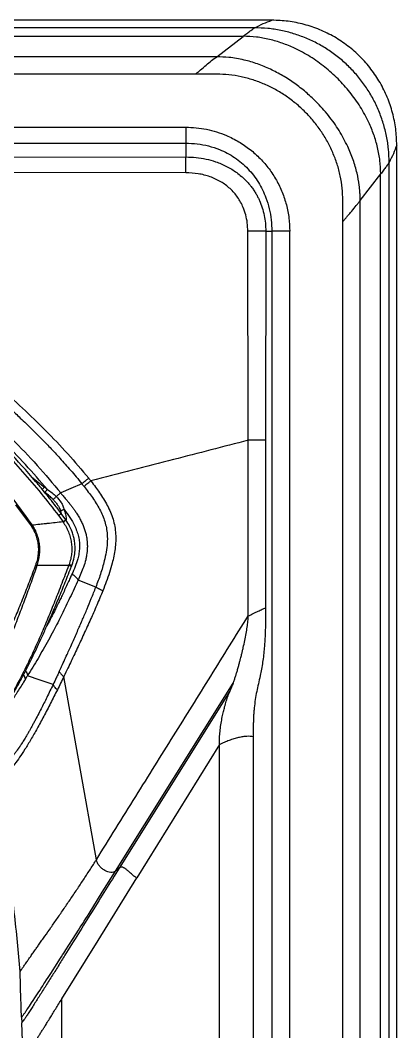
# Model space of a CAD drawing. Extents: x 832 to 912, y 781 to 934.
# Drawn here: x 902.76 to 911.81, y 865.98 to 890.28 of the extents above; entities that cross this region are included whole.
import ezdxf

# ---------------------------------------------------------------- set-up
doc = ezdxf.new("R2010")
doc.units = 0
doc.header["$MEASUREMENT"] = 0
doc.layers.add('1', color=4, linetype='Continuous')

# ---------------------------------------------------------------- blocks, each defined once
blk = doc.blocks.new('2026 SOVEREIGN HL')
at = {"layer": '1', "color": 4, "linetype": 'Continuous', "lineweight": 25}
for p, q in [((77.084, 93.187), (3, 93.187)), ((80.084, 3), (80.084, 90.187))]:
    blk.add_line(p, q, dxfattribs=at)
at = {"layer": '1', "color": 3, "linetype": 'Continuous', "lineweight": 25}
for p, q in [((76.667, 93.003), (3.417, 93.003)), ((76.389, 92.8), (3.694, 92.8)), ((75.757, 92.309), (76.389, 92.8)), ((75.757, 92.309), (4.327, 92.309)), ((75.248, 91.891), (4.836, 91.891)), ((75.754, 91.891), (75.248, 91.891)), ((5.071, 90.617), (75.013, 90.617)), ((5.071, 90.233), (75.013, 90.233)), ((75.013, 90.233), (75.013, 89.903)), ((65.648, 89.895), (75.013, 89.903)), ((79.9, 3.417), (79.9, 89.77)), ((75.013, 89.522), (65.649, 89.535)), ((79.205, 88.86), (79.697, 89.493)), ((79.696, 3.694), (79.696, 89.493)), ((78.788, 88.352), (78.788, 88.858)), ((79.206, 4.327), (79.206, 88.86)), ((78.788, 4.836), (78.788, 88.352)), ((76.511, 83.095), (76.504, 88.117)), ((76.935, 88.117), (76.931, 83.094)), ((76.935, 88.117), (77.08, 88.117)), ((77.08, 88.117), (77.08, 53.313)), ((77.513, 53.313), (77.513, 88.117)), ((71.317, 82.207), (71.616, 81.972)), ((71.959, 81.283), (72.064, 81.135)), ((72.026, 81.33), (72.008, 81.399)), ((72.13, 81.185), (72.023, 81.336)), ((71.32, 81.053), (71.296, 81.036)), ((71.435, 80.084), (71.403, 80.095)), ((72.209, 80.113), (72.199, 80.086)), ((72.271, 80.076), (72.282, 80.103)), ((72.851, 79.567), (72.426, 79.738)), ((73.324, 72.74), (76.152, 77.263)), ((76.071, 77.066), (73.411, 72.814)), ((76.634, 75.969), (76.634, 53.81)), ((75.82, 75.784), (73.836, 72.579)), ((75.82, 53.81), (75.82, 75.784)), ((73.411, 72.814), (73.324, 72.74)), ((72.037, 61.118), (72.037, 69.676)), ((71.067, 69.233), (71.072, 69.099)), ((71.086, 68.67), (71.072, 69.099))]:
    blk.add_line(p, q, dxfattribs=at)
at = {"layer": '1', "color": 3, "linetype": 'Continuous', "lineweight": 25, "flags": 128}
for points in [[(70.924, 81.547), (71.296, 81.036)], [(72.517, 82.051), (72.25, 81.935), (72.009, 81.83)], [(72.02, 81.336), (72.023, 81.336), (72.023, 81.336)], [(72.131, 81.181), (72.133, 81.181), (72.133, 81.181)], [(72.199, 80.086), (71.817, 80.085), (71.435, 80.084)], [(71.827, 77.231), (71.518, 77.334), (71.21, 77.437)], [(72.865, 73.019), (72.459, 75.303), (72.083, 77.42)], [(71.067, 69.233), (71.076, 69.244), (71.087, 69.258), (71.097, 69.272), (71.112, 69.291), (71.124, 69.309), (71.133, 69.321), (71.142, 69.334), (71.151, 69.347), (71.158, 69.357), (71.172, 69.377), (71.186, 69.397), (71.195, 69.41), (71.218, 69.444), (71.234, 69.468), (71.255, 69.499), (71.28, 69.536), (71.31, 69.581), (71.345, 69.635), (71.386, 69.697), (71.434, 69.769), (71.469, 69.823), (71.505, 69.878), (71.541, 69.933), (71.578, 69.99), (71.606, 70.033), (71.63, 70.069), (71.669, 70.13), (71.706, 70.187), (71.736, 70.233), (71.767, 70.281), (71.921, 70.522), (71.99, 70.629), (72.021, 70.677), (72.034, 70.697), (72.04, 70.707), (72.043, 70.711), (72.044, 70.712), (72.044, 70.713), (72.044, 70.714), (72.045, 70.714), (72.045, 70.714), (72.045, 70.714), (72.045, 70.714), (72.045, 70.714), (72.045, 70.714), (72.045, 70.714), (72.045, 70.715), (72.047, 70.718), (72.055, 70.729), (72.085, 70.776), (72.135, 70.855), (72.205, 70.965), (72.307, 71.126), (72.435, 71.327), (72.468, 71.378), (72.501, 71.431), (72.536, 71.486), (72.572, 71.543), (72.609, 71.602), (72.648, 71.663), (72.688, 71.726), (73.008, 72.235), (73.324, 72.74)], [(72.037, 69.676), (72.905, 71.078), (73.371, 71.828), (73.836, 72.579)]]:
    blk.add_lwpolyline(points, dxfattribs=at)
at = {"layer": '1', "color": 3, "linetype": 'Continuous', "lineweight": 25}
for centre, radius, start, end in [((71.655, 81.717), 0.529, 304.9372, 313.9048), ((71.777, 81.575), 0.531, 303.1818, 312.1066), ((72.26, 80.208), 0.107, 241.6541, 281.908)]:
    blk.add_arc(centre, radius, start, end, dxfattribs=at)
for points, knots in [([(76.667, 93.003), (76.736, 93.039), (76.875, 93.11), (77.014, 93.161), (77.084, 93.187)], [0, 0, 0, 0, 0.500001, 1, 1, 1, 1]), ([(76.39, 92.801), (76.421, 92.824), (76.482, 92.871), (76.564, 92.932), (76.634, 92.983), (76.656, 92.997), (76.667, 93.004)], [0, 0, 0, 0, 0.250445, 0.500721, 0.750679, 1, 1, 1, 1]), ([(79.9, 89.77), (79.897, 89.876), (79.891, 90.088), (79.842, 90.402), (79.765, 90.71), (79.657, 91.009), (79.521, 91.296), (79.357, 91.568), (79.168, 91.823), (78.955, 92.058), (78.719, 92.272), (78.464, 92.461), (78.192, 92.625), (77.905, 92.761), (77.606, 92.869), (77.298, 92.946), (76.984, 92.995), (76.772, 93.001), (76.667, 93.004)], [0, 0, 0, 0, 0.062499, 0.125, 0.1875, 0.249999, 0.3125, 0.374999, 0.4375, 0.5, 0.5625, 0.625, 0.687501, 0.750001, 0.812501, 0.875001, 0.9375, 1, 1, 1, 1]), ([(79.697, 89.494), (79.693, 89.601), (79.686, 89.814), (79.627, 90.131), (79.537, 90.439), (79.401, 90.769), (79.212, 91.113), (78.964, 91.463), (78.678, 91.782), (78.359, 92.067), (78.01, 92.316), (77.665, 92.505), (77.335, 92.64), (77.027, 92.731), (76.711, 92.789), (76.497, 92.797), (76.39, 92.801)], [0, 0, 0, 0, 0.062496, 0.124996, 0.187499, 0.250007, 0.333334, 0.416662, 0.499999, 0.583337, 0.666667, 0.749993, 0.8125, 0.875004, 0.937504, 1, 1, 1, 1]), ([(75.248, 91.891), (75.267, 91.908), (75.287, 91.924), (75.312, 91.946), (75.333, 91.964), (75.399, 92.02), (75.458, 92.071), (75.502, 92.11)], [0, 0, 0, 0, 0.224284, 0.231757, 0.294341, 0.472053, 1, 1, 1, 1]), ([(75.502, 92.11), (75.545, 92.146), (75.629, 92.217), (75.715, 92.279), (75.757, 92.309)], [0, 0, 0, 0, 0.515231, 1, 1, 1, 1]), ([(77.048, 92.009), (76.945, 92.054), (76.74, 92.143), (76.405, 92.24), (76.076, 92.299), (75.855, 92.306), (75.757, 92.309)], [0, 0, 0, 0, 0.252247, 0.503086, 0.779752, 1, 1, 1, 1]), ([(76.907, 91.649), (76.815, 91.686), (76.632, 91.759), (76.344, 91.833), (76.051, 91.882), (75.853, 91.888), (75.754, 91.891)], [0, 0, 0, 0, 0.249442, 0.498977, 0.7502397, 1, 1, 1, 1]), ([(78.905, 90.152), (78.839, 90.282), (78.706, 90.542), (78.447, 90.903), (78.173, 91.209), (77.899, 91.464), (77.632, 91.672), (77.35, 91.858), (77.148, 91.959), (77.048, 92.009)], [0, 0, 0, 0, 0.162995, 0.327715, 0.496352, 0.622317, 0.746836, 0.875372, 1, 1, 1, 1]), ([(77.425, 91.363), (77.342, 91.417), (77.176, 91.525), (76.996, 91.608), (76.907, 91.649)], [0, 0, 0, 0, 0.5015291, 1, 1, 1, 1]), ([(78.545, 90.01), (78.504, 90.099), (78.421, 90.277), (78.264, 90.528), (78.086, 90.765), (77.886, 90.985), (77.667, 91.187), (77.505, 91.304), (77.425, 91.363)], [0, 0, 0, 0, 0.165258, 0.331151, 0.497699, 0.664434, 0.832239, 1, 1, 1, 1]), ([(75.013, 90.617), (75.097, 90.614), (75.264, 90.609), (75.513, 90.57), (75.756, 90.508), (76.017, 90.412), (76.289, 90.275), (76.561, 90.088), (76.806, 89.869), (77.019, 89.621), (77.196, 89.349), (77.337, 89.057), (77.437, 88.752), (77.501, 88.437), (77.509, 88.223), (77.513, 88.117)], [0, 0, 0, 0, 0.064044, 0.128025, 0.191889, 0.255576, 0.339861, 0.424064, 0.507661, 0.590505, 0.673118, 0.755185, 0.836957, 0.918563, 1, 1, 1, 1]), ([(75.013, 90.617), (75.013, 90.58), (75.013, 90.507), (75.013, 90.403), (75.013, 90.308), (75.013, 90.258), (75.013, 90.233)], [0, 0, 0, 0, 0.250003, 0.500004, 0.750001, 1, 1, 1, 1]), ([(75.013, 90.233), (75.105, 90.23), (75.289, 90.224), (75.561, 90.172), (75.803, 90.093), (76.012, 89.996), (76.19, 89.889), (76.356, 89.764), (76.508, 89.621), (76.643, 89.464), (76.761, 89.293), (76.861, 89.112), (76.951, 88.902), (77.023, 88.66), (77.071, 88.39), (77.077, 88.208), (77.08, 88.117)], [0, 0, 0, 0, 0.083438, 0.16694, 0.250518, 0.313262, 0.376031, 0.438826, 0.501631, 0.564398, 0.627053, 0.689513, 0.751797, 0.834633, 0.917344, 1, 1, 1, 1]), ([(80.084, 90.187), (80.058, 90.118), (80.006, 89.979), (79.935, 89.84), (79.9, 89.77)], [0, 0, 0, 0, 0.499999, 1, 1, 1, 1]), ([(78.788, 88.858), (78.785, 88.956), (78.779, 89.154), (78.73, 89.447), (78.656, 89.735), (78.582, 89.918), (78.545, 90.01)], [0, 0, 0, 0, 0.249246, 0.5003422, 0.749255, 1, 1, 1, 1]), ([(79.206, 88.86), (79.205, 88.893), (79.204, 88.96), (79.197, 89.081), (79.178, 89.267), (79.131, 89.527), (79.041, 89.84), (78.951, 90.047), (78.905, 90.152)], [0, 0, 0, 0, 0.073601, 0.150465, 0.272631, 0.493006, 0.743122, 1, 1, 1, 1]), ([(75.013, 89.903), (75.097, 89.9), (75.26, 89.895), (75.501, 89.856), (75.702, 89.801), (75.866, 89.738), (75.996, 89.678), (76.12, 89.608), (76.24, 89.528), (76.337, 89.45), (76.418, 89.377), (76.482, 89.313), (76.543, 89.243), (76.602, 89.169), (76.657, 89.09), (76.706, 89.01), (76.748, 88.932), (76.799, 88.825), (76.853, 88.682), (76.9, 88.498), (76.93, 88.309), (76.933, 88.18), (76.935, 88.117)], [0, 0, 0, 0, 0.085352, 0.167075, 0.248609, 0.297385, 0.346451, 0.394571, 0.44293, 0.493343, 0.521926, 0.554788, 0.585599, 0.616555, 0.651208, 0.683516, 0.713459, 0.741001, 0.804564, 0.86897, 0.934889, 1, 1, 1, 1]), ([(75.013, 89.522), (75.013, 89.558), (75.013, 89.631), (75.013, 89.734), (75.013, 89.828), (75.013, 89.878), (75.013, 89.903)], [0, 0, 0, 0, 0.25, 0.499999, 0.749996, 1, 1, 1, 1]), ([(79.9, 89.77), (79.893, 89.759), (79.879, 89.737), (79.828, 89.667), (79.767, 89.586), (79.721, 89.524), (79.697, 89.494)], [0, 0, 0, 0, 0.249322, 0.49928, 0.749555, 1, 1, 1, 1]), ([(76.504, 88.117), (76.501, 88.184), (76.497, 88.316), (76.459, 88.509), (76.403, 88.676), (76.335, 88.817), (76.261, 88.935), (76.176, 89.044), (76.079, 89.143), (75.972, 89.231), (75.855, 89.308), (75.729, 89.374), (75.551, 89.446), (75.311, 89.509), (75.114, 89.518), (75.013, 89.522)], [0, 0, 0, 0, 0.0873361, 0.1723983, 0.2553382, 0.3164046, 0.3767981, 0.4368384, 0.4968495, 0.5571696, 0.6180291, 0.6795878, 0.7419549, 0.8692107, 1, 1, 1, 1]), ([(78.891, 88.473), (78.907, 88.492), (78.945, 88.535), (79.02, 88.621), (79.076, 88.69), (79.112, 88.733)], [0, 0, 0, 0, 0.214389, 0.498109, 1, 1, 1, 1]), ([(79.112, 88.733), (79.129, 88.756), (79.162, 88.798), (79.192, 88.841), (79.206, 88.86)], [0, 0, 0, 0, 0.537525, 1, 1, 1, 1]), ([(78.788, 88.352), (78.804, 88.371), (78.838, 88.412), (78.873, 88.452), (78.891, 88.473)], [0, 0, 0, 0, 0.472721, 1, 1, 1, 1]), ([(76.935, 88.117), (76.91, 88.117), (76.861, 88.117), (76.755, 88.117), (76.634, 88.117), (76.547, 88.117), (76.504, 88.117)], [0, 0, 0, 0, 0.250001, 0.5, 0.749999, 1, 1, 1, 1]), ([(77.513, 88.117), (77.469, 88.117), (77.382, 88.117), (77.26, 88.117), (77.154, 88.117), (77.104, 88.117), (77.08, 88.117)], [0, 0, 0, 0, 0.249998, 0.499997, 0.749997, 1, 1, 1, 1]), ([(66.777, 87.107), (66.966, 87.002), (67.344, 86.792), (67.887, 86.442), (68.416, 86.074), (68.933, 85.691), (69.439, 85.296), (69.969, 84.862), (70.521, 84.388), (71.091, 83.871), (71.645, 83.334), (72.183, 82.777), (72.514, 82.381), (72.68, 82.182)], [0, 0, 0, 0, 0.083915, 0.167552, 0.250976, 0.334221, 0.41733, 0.500357, 0.599966, 0.69965, 0.799502, 0.899592, 1, 1, 1, 1]), ([(66.678, 86.922), (66.702, 86.909), (66.752, 86.883), (66.826, 86.842), (66.899, 86.802), (66.973, 86.76), (67.046, 86.718), (67.118, 86.675), (67.184, 86.636), (67.247, 86.598), (67.316, 86.556), (67.408, 86.499), (67.531, 86.421), (67.658, 86.339), (67.76, 86.271), (67.829, 86.225), (67.881, 86.19), (67.936, 86.152), (67.995, 86.112), (68.089, 86.047), (68.224, 85.952), (68.449, 85.791), (68.715, 85.594), (69.009, 85.369), (69.279, 85.157), (69.54, 84.946), (69.866, 84.676), (70.116, 84.463), (70.289, 84.312), (70.324, 84.281), (70.362, 84.248), (70.41, 84.205), (70.468, 84.153), (70.559, 84.072), (70.659, 83.982), (70.744, 83.904), (70.793, 83.859), (70.828, 83.826), (70.873, 83.785), (70.944, 83.719), (71.047, 83.621), (71.188, 83.487), (71.354, 83.324), (71.546, 83.132), (71.762, 82.91), (71.999, 82.656), (72.256, 82.368), (72.428, 82.16), (72.517, 82.05)], [0, 0, 0, 0, 0.011013, 0.022028, 0.033044, 0.044063, 0.055083, 0.066105, 0.077129, 0.085325, 0.094745, 0.108928, 0.127875, 0.15159, 0.168334, 0.175951, 0.18415, 0.19293, 0.202291, 0.212234, 0.237971, 0.266937, 0.320826, 0.367975, 0.411912, 0.455839, 0.499758, 0.577958, 0.584738, 0.589649, 0.596314, 0.604733, 0.614906, 0.626833, 0.652494, 0.667745, 0.67226, 0.678498, 0.68646, 0.696145, 0.716627, 0.742116, 0.772614, 0.808116, 0.84862, 0.894114, 0.944581, 1, 1, 1, 1]), ([(65.678, 86.408), (65.923, 86.287), (66.412, 86.046), (67.122, 85.638), (67.812, 85.2), (68.481, 84.728), (69.091, 84.253), (69.645, 83.783), (70.147, 83.322), (70.631, 82.842), (71.095, 82.341), (71.541, 81.824), (71.819, 81.463), (71.959, 81.283)], [0, 0, 0, 0, 0.100069, 0.199912, 0.299747, 0.399786, 0.499826, 0.583023, 0.66622, 0.749552, 0.833045, 0.916507, 1, 1, 1, 1]), ([(72.023, 81.336), (71.968, 81.408), (71.866, 81.543), (71.72, 81.726), (71.597, 81.878), (71.494, 82.002), (71.325, 82.202), (70.985, 82.591), (70.47, 83.132), (69.852, 83.719), (69.262, 84.227), (68.684, 84.684), (68.121, 85.093), (67.649, 85.406), (67.281, 85.636), (67.03, 85.787), (66.831, 85.902), (66.675, 85.989), (66.545, 86.062), (66.383, 86.149), (66.189, 86.25), (65.962, 86.366), (65.798, 86.444), (65.711, 86.486)], [0, 0, 0, 0, 0.033203, 0.061622, 0.085457, 0.10469, 0.120113, 0.181265, 0.29293, 0.39255, 0.492182, 0.576755, 0.661373, 0.745915, 0.78311, 0.819609, 0.85283, 0.866766, 0.884898, 0.907264, 0.933868, 0.964715, 1, 1, 1, 1]), ([(66.67, 86.306), (66.922, 86.16), (67.427, 85.869), (68.156, 85.385), (68.866, 84.87), (69.552, 84.321), (70.212, 83.741), (70.843, 83.133), (71.447, 82.499), (71.822, 82.053), (72.009, 81.83)], [0, 0, 0, 0, 0.12459, 0.2494, 0.374576, 0.500002, 0.625427, 0.750608, 0.875421, 1, 1, 1, 1]), ([(71.687, 81.915), (71.514, 82.114), (71.166, 82.515), (70.611, 83.087), (70.034, 83.638), (69.432, 84.165), (68.808, 84.667), (68.165, 85.14), (67.505, 85.587), (67.05, 85.86), (66.823, 85.996)], [0, 0, 0, 0, 0.1244912, 0.2493344, 0.3745491, 0.4999915, 0.6254381, 0.7506547, 0.8754997, 1, 1, 1, 1]), ([(65.53, 85.753), (65.762, 85.651), (66.224, 85.446), (66.897, 85.096), (67.549, 84.712), (68.175, 84.292), (68.775, 83.838), (69.344, 83.345), (69.885, 82.817), (70.395, 82.257), (70.878, 81.67), (71.173, 81.259), (71.32, 81.053)], [0, 0, 0, 0, 0.100262, 0.200594, 0.300842, 0.400493, 0.499762, 0.599107, 0.699009, 0.799378, 0.89967, 1, 1, 1, 1]), ([(76.511, 83.095), (75.914, 82.94), (74.654, 82.614), (73.395, 82.288), (72.732, 82.117)], [0, 0, 0, 0, 0.47398, 1, 1, 1, 1]), ([(76.931, 83.094), (76.907, 83.094), (76.859, 83.094), (76.756, 83.094), (76.639, 83.094), (76.554, 83.094), (76.511, 83.095)], [0, 0, 0, 0, 0.250001, 0.5, 0.749999, 1, 1, 1, 1]), ([(76.513, 78.874), (76.514, 79.579), (76.517, 80.986), (76.513, 82.393), (76.511, 83.095)], [0, 0, 0, 0, 0.50112, 1, 1, 1, 1]), ([(76.931, 83.094), (76.93, 82.424), (76.928, 81.081), (76.929, 79.739), (76.929, 79.067)], [0, 0, 0, 0, 0.4993263, 1, 1, 1, 1]), ([(72.68, 82.182), (72.663, 82.169), (72.629, 82.141), (72.583, 82.104), (72.543, 82.072), (72.526, 82.058), (72.517, 82.051)], [0, 0, 0, 0, 0.250003, 0.499997, 0.749997, 1, 1, 1, 1]), ([(72.68, 82.182), (72.689, 82.171), (72.706, 82.15), (72.724, 82.128), (72.732, 82.117)], [0, 0, 0, 0, 0.500709, 1, 1, 1, 1]), ([(71.616, 81.972), (71.611, 81.966), (71.602, 81.954), (71.587, 81.936), (71.573, 81.918), (71.564, 81.909), (71.56, 81.904)], [0, 0, 0, 0, 0.2499943, 0.4999906, 0.749991, 1, 1, 1, 1]), ([(71.616, 81.972), (71.628, 81.962), (71.652, 81.943), (71.675, 81.924), (71.687, 81.915)], [0, 0, 0, 0, 0.502598, 1, 1, 1, 1]), ([(71.631, 81.847), (71.635, 81.852), (71.644, 81.861), (71.658, 81.879), (71.673, 81.897), (71.682, 81.909), (71.687, 81.915)], [0, 0, 0, 0, 0.249989, 0.49999, 0.749991, 1, 1, 1, 1]), ([(71.687, 81.915), (71.725, 81.889), (71.801, 81.836), (71.868, 81.774), (71.901, 81.743)], [0, 0, 0, 0, 0.500303, 1, 1, 1, 1]), ([(72.569, 81.986), (72.56, 81.997), (72.543, 82.018), (72.526, 82.04), (72.517, 82.051)], [0, 0, 0, 0, 0.500017, 1, 1, 1, 1]), ([(72.732, 82.117), (72.715, 82.103), (72.681, 82.076), (72.635, 82.039), (72.595, 82.007), (72.577, 81.993), (72.569, 81.986)], [0, 0, 0, 0, 0.250004, 0.500003, 0.750002, 1, 1, 1, 1]), ([(72.569, 81.986), (72.637, 81.897), (72.773, 81.722), (72.921, 81.489), (73.015, 81.294), (73.07, 81.144), (73.108, 80.99), (73.13, 80.816), (73.13, 80.621), (73.103, 80.407), (73.05, 80.159), (72.966, 79.878), (72.89, 79.671), (72.851, 79.567)], [0, 0, 0, 0, 0.128552, 0.254143, 0.315643, 0.376349, 0.436605, 0.496918, 0.57813, 0.660662, 0.744378, 0.871488, 1, 1, 1, 1]), ([(72.732, 82.117), (72.77, 82.068), (72.842, 81.976), (72.945, 81.833), (73.041, 81.687), (73.13, 81.533), (73.207, 81.371), (73.268, 81.201), (73.31, 81.025), (73.332, 80.847), (73.333, 80.667), (73.317, 80.489), (73.287, 80.312), (73.242, 80.123), (73.181, 79.918), (73.105, 79.698), (73.048, 79.553), (73.019, 79.481)], [0, 0, 0, 0, 0.065079, 0.123484, 0.18573, 0.248286, 0.311226, 0.374595, 0.438129, 0.501639, 0.563099, 0.627955, 0.690682, 0.753115, 0.83383, 0.917336, 1, 1, 1, 1]), ([(71.824, 81.671), (71.796, 81.7), (71.734, 81.762), (71.667, 81.817), (71.631, 81.847)], [0, 0, 0, 0, 0.463794, 1, 1, 1, 1]), ([(71.824, 81.671), (71.83, 81.677), (71.842, 81.687), (71.862, 81.705), (71.883, 81.725), (71.895, 81.737), (71.901, 81.743)], [0, 0, 0, 0, 0.250004, 0.500011, 0.749999, 1, 1, 1, 1]), ([(71.824, 81.671), (71.844, 81.65), (71.883, 81.608), (71.931, 81.545), (71.968, 81.486), (71.992, 81.44), (72.004, 81.411), (72.008, 81.399)], [0, 0, 0, 0, 0.257515, 0.524415, 0.717943, 0.890733, 1, 1, 1, 1]), ([(72.009, 81.83), (71.996, 81.819), (71.969, 81.797), (71.924, 81.761), (71.901, 81.743)], [0, 0, 0, 0, 0.5, 1, 1, 1, 1]), ([(71.901, 81.743), (71.942, 81.697), (72.004, 81.629), (72.063, 81.52), (72.08, 81.461), (72.089, 81.431)], [0, 0, 0, 0, 0.494168, 0.744794, 1, 1, 1, 1]), ([(72.009, 81.83), (72.012, 81.826), (72.032, 81.802), (72.074, 81.751), (72.13, 81.685), (72.184, 81.619), (72.232, 81.559), (72.28, 81.497), (72.329, 81.431), (72.38, 81.358), (72.431, 81.278), (72.481, 81.189), (72.528, 81.096), (72.567, 81.001), (72.599, 80.904), (72.619, 80.821), (72.632, 80.751), (72.639, 80.701), (72.644, 80.655), (72.647, 80.609), (72.648, 80.559), (72.648, 80.506), (72.645, 80.455), (72.641, 80.412), (72.635, 80.365), (72.625, 80.304), (72.602, 80.193), (72.559, 80.054), (72.495, 79.892), (72.449, 79.79), (72.426, 79.738)], [0, 0, 0, 0, 0.0062391, 0.0402251, 0.0834973, 0.116325, 0.1483648, 0.1819322, 0.2164231, 0.251846, 0.2950149, 0.3372316, 0.3817522, 0.4277463, 0.4680181, 0.5122638, 0.5370048, 0.5585366, 0.5768591, 0.5966993, 0.6179666, 0.6406572, 0.6656239, 0.684405, 0.6970052, 0.7276511, 0.7649657, 0.8462215, 0.9211406, 1, 1, 1, 1]), ([(72.089, 81.431), (72.082, 81.428), (72.068, 81.423), (72.046, 81.415), (72.026, 81.407), (72.014, 81.402), (72.008, 81.399)], [0, 0, 0, 0, 0.249987, 0.499993, 0.749996, 1, 1, 1, 1]), ([(72.089, 81.431), (72.137, 81.369), (72.23, 81.247), (72.332, 81.072), (72.398, 80.916), (72.438, 80.781), (72.459, 80.645), (72.462, 80.51), (72.448, 80.377), (72.415, 80.226), (72.357, 80.057), (72.303, 79.937), (72.276, 79.876)], [0, 0, 0, 0, 0.136233, 0.266523, 0.350113, 0.431515, 0.511464, 0.593269, 0.670454, 0.75089, 0.873692, 1, 1, 1, 1]), ([(72.089, 81.431), (72.101, 81.393), (72.125, 81.319), (72.139, 81.234), (72.14, 81.189), (72.14, 81.182)], [0, 0, 0, 0, 0.4637686, 0.9206518, 1, 1, 1, 1]), ([(72.129, 81.184), (72.129, 81.184), (72.129, 81.184), (72.125, 81.18), (72.117, 81.174), (72.107, 81.165), (72.09, 81.153), (72.074, 81.142), (72.064, 81.135)], [0, 0, 0, 0, 0.0820663, 0.2377121, 0.3967676, 0.5558105, 0.7114692, 1, 1, 1, 1]), ([(72.128, 81.185), (72.128, 81.185), (72.129, 81.183), (72.13, 81.182), (72.131, 81.181)], [0, 0, 0, 0, 0.559952, 1, 1, 1, 1]), ([(72.282, 80.103), (72.302, 80.163), (72.339, 80.274), (72.356, 80.437), (72.353, 80.572), (72.339, 80.685), (72.316, 80.791), (72.279, 80.907), (72.221, 81.042), (72.164, 81.132), (72.133, 81.181)], [0, 0, 0, 0, 0.16805, 0.312022, 0.431224, 0.526579, 0.612071, 0.718674, 0.848334, 1, 1, 1, 1]), ([(71.296, 81.036), (71.318, 81.002), (71.363, 80.933), (71.412, 80.819), (71.447, 80.701), (71.468, 80.579), (71.473, 80.456), (71.464, 80.334), (71.442, 80.212), (71.416, 80.134), (71.403, 80.095)], [0, 0, 0, 0, 0.12491, 0.249365, 0.374619, 0.499196, 0.624504, 0.749326, 0.874058, 1, 1, 1, 1]), ([(72.064, 81.135), (71.94, 81.121), (71.816, 81.108), (71.687, 81.094), (71.67, 81.092), (71.609, 81.085), (71.489, 81.072), (71.382, 81.06), (71.32, 81.053)], [0, 0, 0, 0, 0.500042, 0.50211, 0.51916, 0.567196, 0.750023, 1, 1, 1, 1]), ([(71.32, 81.053), (71.343, 81.017), (71.388, 80.946), (71.437, 80.829), (71.473, 80.707), (71.494, 80.582), (71.5, 80.456), (71.492, 80.33), (71.471, 80.205), (71.447, 80.124), (71.435, 80.084)], [0, 0, 0, 0, 0.1252454, 0.2498888, 0.3750578, 0.4994484, 0.6244388, 0.7490058, 0.8735639, 1, 1, 1, 1]), ([(72.064, 81.135), (72.065, 81.134), (72.066, 81.133), (72.067, 81.131), (72.067, 81.13)], [0, 0, 0, 0, 0.560119, 1, 1, 1, 1]), ([(72.067, 81.13), (72.091, 81.093), (72.139, 81.018), (72.195, 80.897), (72.237, 80.772), (72.265, 80.642), (72.277, 80.509), (72.272, 80.374), (72.251, 80.241), (72.223, 80.156), (72.209, 80.113)], [0, 0, 0, 0, 0.123733, 0.248317, 0.371826, 0.495794, 0.620901, 0.746108, 0.872827, 1, 1, 1, 1]), ([(71.403, 80.095), (71.355, 79.964), (71.258, 79.702), (71.104, 79.313), (70.947, 78.929), (70.786, 78.55), (70.624, 78.179), (70.476, 77.848), (70.345, 77.559), (70.233, 77.311), (70.13, 77.08), (70.039, 76.871), (69.959, 76.686), (69.89, 76.524), (69.83, 76.38), (69.794, 76.297), (69.777, 76.256)], [0, 0, 0, 0, 0.082411, 0.164951, 0.247638, 0.330248, 0.412935, 0.496232, 0.559503, 0.622548, 0.685579, 0.74922, 0.81255, 0.875197, 0.937632, 1, 1, 1, 1]), ([(71.435, 80.084), (71.389, 79.949), (71.295, 79.68), (71.149, 79.279), (71, 78.883), (70.849, 78.493), (70.695, 78.112), (70.553, 77.773), (70.427, 77.479), (70.318, 77.23), (70.215, 77), (70.122, 76.794), (70.038, 76.612), (69.963, 76.453), (69.894, 76.314), (69.853, 76.234), (69.833, 76.193)], [0, 0, 0, 0, 0.082589, 0.165416, 0.24837, 0.331192, 0.414034, 0.497446, 0.560621, 0.623393, 0.686188, 0.749611, 0.812567, 0.875073, 0.93755, 1, 1, 1, 1]), ([(72.199, 80.086), (72.144, 79.942), (72.034, 79.655), (71.869, 79.234), (71.703, 78.823), (71.535, 78.425), (71.363, 78.04), (71.188, 77.671), (71.009, 77.32), (70.83, 76.993), (70.665, 76.719), (70.518, 76.492), (70.387, 76.308), (70.259, 76.142), (70.181, 76.051), (70.141, 76.006)], [0, 0, 0, 0, 0.083389, 0.166545, 0.249266, 0.331863, 0.414655, 0.498053, 0.581911, 0.665729, 0.748937, 0.811246, 0.87376, 0.936869, 1, 1, 1, 1]), ([(70.205, 76.034), (70.237, 76.072), (70.302, 76.15), (70.405, 76.288), (70.505, 76.429), (70.598, 76.568), (70.682, 76.7), (70.757, 76.823), (70.823, 76.933), (70.881, 77.034), (70.93, 77.12), (70.972, 77.196), (71.009, 77.264), (71.047, 77.334), (71.089, 77.412), (71.133, 77.497), (71.191, 77.609), (71.263, 77.752), (71.353, 77.935), (71.453, 78.146), (71.565, 78.388), (71.688, 78.663), (71.821, 78.971), (71.966, 79.315), (72.117, 79.687), (72.22, 79.947), (72.272, 80.077)], [0, 0, 0, 0, 0.054052, 0.109379, 0.159465, 0.204604, 0.244942, 0.280576, 0.311538, 0.337825, 0.362111, 0.380227, 0.396442, 0.41414, 0.433322, 0.453988, 0.476141, 0.513854, 0.555209, 0.602025, 0.654839, 0.713702, 0.777502, 0.847389, 0.923611, 1, 1, 1, 1]), ([(72.272, 80.077), (72.271, 80.076), (72.269, 80.073), (72.261, 80.072), (72.249, 80.073), (72.234, 80.076), (72.217, 80.08), (72.205, 80.084), (72.199, 80.086)], [0, 0, 0, 0, 0.1676732, 0.3419768, 0.5162856, 0.686333, 0.8484548, 1, 1, 1, 1]), ([(72.426, 79.738), (72.361, 79.597), (72.231, 79.314), (72.035, 78.908), (71.862, 78.569), (71.712, 78.292), (71.589, 78.071), (71.464, 77.856), (71.338, 77.644), (71.253, 77.507), (71.21, 77.437)], [0, 0, 0, 0, 0.166568, 0.333329, 0.500334, 0.60061, 0.700875, 0.800975, 0.899611, 1, 1, 1, 1]), ([(72.276, 79.876), (72.262, 79.846), (72.231, 79.777), (72.179, 79.662), (72.119, 79.533), (72.059, 79.404), (72.005, 79.29), (71.962, 79.2), (71.924, 79.123), (71.886, 79.046), (71.841, 78.955), (71.796, 78.866), (71.754, 78.783), (71.715, 78.707), (71.686, 78.655), (71.672, 78.628)], [0, 0, 0, 0, 0.068361, 0.156234, 0.263643, 0.368668, 0.458613, 0.533844, 0.584012, 0.645822, 0.72077, 0.808887, 0.865003, 0.929518, 1, 1, 1, 1]), ([(72.426, 79.738), (72.42, 79.749), (72.409, 79.771), (72.375, 79.808), (72.33, 79.843), (72.294, 79.865), (72.276, 79.876)], [0, 0, 0, 0, 0.2499986, 0.4999953, 0.7499954, 1, 1, 1, 1]), ([(71.974, 77.541), (71.992, 77.582), (72.037, 77.679), (72.105, 77.826), (72.173, 77.975), (72.236, 78.115), (72.298, 78.252), (72.361, 78.395), (72.44, 78.575), (72.535, 78.792), (72.641, 79.043), (72.748, 79.301), (72.816, 79.475), (72.851, 79.567)], [0, 0, 0, 0, 0.062619, 0.149697, 0.225297, 0.287906, 0.360358, 0.43147, 0.50125, 0.626998, 0.750898, 0.868316, 1, 1, 1, 1]), ([(73.019, 79.481), (72.996, 79.423), (72.949, 79.306), (72.874, 79.13), (72.8, 78.959), (72.724, 78.789), (72.645, 78.617), (72.565, 78.442), (72.484, 78.268), (72.405, 78.097), (72.329, 77.937), (72.254, 77.778), (72.174, 77.609), (72.115, 77.487), (72.083, 77.42)], [0, 0, 0, 0, 0.080928, 0.164799, 0.248968, 0.324724, 0.407717, 0.498031, 0.578325, 0.661667, 0.748129, 0.814858, 0.898734, 1, 1, 1, 1]), ([(73.019, 79.481), (73, 79.489), (72.962, 79.505), (72.913, 79.528), (72.874, 79.55), (72.859, 79.562), (72.851, 79.567)], [0, 0, 0, 0, 0.249998, 0.499995, 0.75, 1, 1, 1, 1]), ([(76.513, 78.874), (76.553, 78.894), (76.636, 78.935), (76.751, 78.989), (76.855, 79.037), (76.905, 79.057), (76.929, 79.067)], [0, 0, 0, 0, 0.248871, 0.506439, 0.75636, 1, 1, 1, 1]), ([(76.929, 79.067), (76.929, 79.021), (76.929, 78.929), (76.928, 78.792), (76.927, 78.653), (76.924, 78.514), (76.918, 78.376), (76.911, 78.242), (76.9, 78.095), (76.884, 77.934), (76.861, 77.763), (76.834, 77.599), (76.799, 77.427), (76.759, 77.247), (76.717, 77.058), (76.682, 76.865), (76.661, 76.701), (76.649, 76.569), (76.643, 76.473), (76.639, 76.375), (76.636, 76.275), (76.634, 76.174), (76.634, 76.071), (76.634, 76.003), (76.634, 75.969)], [0, 0, 0, 0, 0.043117, 0.086771, 0.129038, 0.174262, 0.217897, 0.258948, 0.30085, 0.358078, 0.413292, 0.467194, 0.520754, 0.588022, 0.652144, 0.715932, 0.781213, 0.811344, 0.841285, 0.87303, 0.903076, 0.936188, 0.968085, 1, 1, 1, 1]), ([(72.865, 73.019), (73.02, 73.268), (73.336, 73.775), (73.805, 74.527), (74.268, 75.269), (74.718, 75.991), (75.166, 76.711), (75.615, 77.432), (76.065, 78.154), (76.364, 78.635), (76.513, 78.874)], [0, 0, 0, 0, 0.127729, 0.260243, 0.385708, 0.508509, 0.630507, 0.753865, 0.877733, 1, 1, 1, 1]), ([(76.152, 77.263), (76.162, 77.289), (76.182, 77.34), (76.209, 77.421), (76.234, 77.502), (76.26, 77.589), (76.284, 77.677), (76.308, 77.764), (76.331, 77.854), (76.353, 77.942), (76.375, 78.031), (76.401, 78.142), (76.432, 78.283), (76.464, 78.448), (76.489, 78.602), (76.508, 78.743), (76.512, 78.832), (76.513, 78.874)], [0, 0, 0, 0, 0.054818, 0.109866, 0.161886, 0.214593, 0.275162, 0.32807, 0.378139, 0.442445, 0.491001, 0.542285, 0.647345, 0.747675, 0.841683, 0.925614, 1, 1, 1, 1]), ([(71.161, 77.551), (71.167, 77.545), (71.185, 77.523), (71.204, 77.483), (71.208, 77.452), (71.21, 77.437)], [0, 0, 0, 0, 0.170712, 0.585353, 1, 1, 1, 1]), ([(71.974, 77.541), (71.968, 77.528), (71.956, 77.502), (71.935, 77.459), (71.919, 77.424), (71.907, 77.398), (71.878, 77.338), (71.852, 77.283), (71.827, 77.231)], [0, 0, 0, 0, 0.122734, 0.245832, 0.415521, 0.465154, 0.491128, 1, 1, 1, 1]), ([(71.974, 77.541), (71.983, 77.522), (72.003, 77.485), (72.056, 77.441), (72.083, 77.42)], [0, 0, 0, 0, 0.5000027, 1, 1, 1, 1]), ([(71.159, 77.355), (71.131, 77.31), (71.075, 77.218), (70.993, 77.09), (70.914, 76.967), (70.839, 76.855), (70.775, 76.759), (70.72, 76.68), (70.674, 76.613), (70.629, 76.549), (70.592, 76.497), (70.559, 76.453), (70.529, 76.412), (70.499, 76.373), (70.475, 76.342), (70.462, 76.325), (70.457, 76.319)], [0, 0, 0, 0, 0.099436, 0.202258, 0.302629, 0.404205, 0.499197, 0.569024, 0.6379, 0.706696, 0.773354, 0.815599, 0.865512, 0.926066, 0.971809, 1, 1, 1, 1]), ([(71.159, 77.355), (71.157, 77.37), (71.152, 77.401), (71.135, 77.439), (71.118, 77.458), (71.115, 77.462)], [0, 0, 0, 0, 0.44135, 0.882694, 1, 1, 1, 1]), ([(71.159, 77.355), (71.167, 77.369), (71.184, 77.396), (71.201, 77.424), (71.21, 77.437)], [0, 0, 0, 0, 0.497674, 1, 1, 1, 1]), ([(72.083, 77.42), (72.058, 77.367), (72.006, 77.26), (71.954, 77.155), (71.927, 77.101)], [0, 0, 0, 0, 0.490701, 1, 1, 1, 1]), ([(71.827, 77.231), (71.776, 77.125), (71.679, 76.924), (71.53, 76.627), (71.42, 76.415), (71.342, 76.271), (71.302, 76.199), (71.263, 76.129), (71.224, 76.06), (71.187, 75.998), (71.154, 75.942), (71.124, 75.893), (71.095, 75.846), (71.071, 75.809), (71.054, 75.783), (71.043, 75.766), (71.032, 75.749), (71.021, 75.733), (71.01, 75.717), (71.002, 75.705), (70.995, 75.695), (70.988, 75.685), (70.964, 75.651), (70.927, 75.6), (70.882, 75.541), (70.842, 75.493), (70.807, 75.451), (70.772, 75.414), (70.739, 75.379), (70.711, 75.351), (70.689, 75.33), (70.671, 75.314), (70.654, 75.299), (70.637, 75.285), (70.622, 75.272), (70.607, 75.26), (70.591, 75.247), (70.574, 75.234), (70.558, 75.222), (70.544, 75.211), (70.528, 75.2), (70.512, 75.189), (70.496, 75.178), (70.483, 75.169), (70.476, 75.164), (70.473, 75.162)], [0, 0, 0, 0, 0.086474, 0.163796, 0.253568, 0.2779, 0.30226, 0.325159, 0.349411, 0.375029, 0.394499, 0.413565, 0.433384, 0.453162, 0.460925, 0.468683, 0.476439, 0.484192, 0.491944, 0.499695, 0.501397, 0.506622, 0.515052, 0.553233, 0.590548, 0.620704, 0.650511, 0.681073, 0.711824, 0.742783, 0.760227, 0.77775, 0.795358, 0.813047, 0.830822, 0.843056, 0.860205, 0.883285, 0.899601, 0.915444, 0.932627, 0.953364, 0.974089, 0.989654, 1, 1, 1, 1]), ([(71.927, 77.101), (71.873, 76.992), (71.764, 76.773), (71.601, 76.461), (71.442, 76.167), (71.289, 75.901), (71.148, 75.668), (71.019, 75.473), (70.904, 75.316), (70.802, 75.193), (70.696, 75.081), (70.589, 74.989), (70.52, 74.938), (70.485, 74.913)], [0, 0, 0, 0, 0.084731, 0.169488, 0.253904, 0.337752, 0.421012, 0.503761, 0.586131, 0.668303, 0.750476, 0.874396, 1, 1, 1, 1]), ([(71.927, 77.101), (71.903, 77.124), (71.854, 77.17), (71.836, 77.211), (71.827, 77.231)], [0, 0, 0, 0, 0.499995, 1, 1, 1, 1]), ([(75.82, 75.784), (75.82, 75.784), (75.82, 75.784), (75.82, 75.784), (75.82, 75.785), (75.82, 75.786), (75.82, 75.793), (75.821, 75.859), (75.825, 75.977), (75.841, 76.141), (75.862, 76.296), (75.889, 76.443), (75.917, 76.573), (75.95, 76.701), (75.986, 76.828), (76.027, 76.954), (76.057, 77.03), (76.071, 77.066)], [0, 0, 0, 0, 0.000009, 0.000082, 0.000278, 0.001014, 0.003851, 0.015034, 0.1454, 0.259735, 0.377346, 0.493189, 0.592429, 0.680637, 0.795217, 0.901605, 1, 1, 1, 1]), ([(76.152, 77.263), (76.139, 77.231), (76.111, 77.165), (76.085, 77.099), (76.071, 77.066)], [0, 0, 0, 0, 0.499042, 1, 1, 1, 1]), ([(76.634, 75.97), (76.611, 75.975), (76.566, 75.984), (76.481, 75.984), (76.385, 75.974), (76.281, 75.954), (76.17, 75.923), (76.055, 75.885), (75.938, 75.838), (75.86, 75.802), (75.82, 75.784)], [0, 0, 0, 0, 0.125444, 0.249948, 0.373872, 0.499933, 0.62278, 0.749678, 0.871577, 1, 1, 1, 1]), ([(71.035, 70.33), (71.014, 70.565), (70.971, 71.04), (70.895, 71.761), (70.81, 72.434), (70.711, 73.055), (70.601, 73.622), (70.468, 74.197), (70.351, 74.58), (70.292, 74.773)], [0, 0, 0, 0, 0.157459, 0.318373, 0.483697, 0.609136, 0.736778, 0.867063, 1, 1, 1, 1]), ([(71.035, 70.33), (71.045, 70.346), (71.065, 70.378), (71.1, 70.43), (71.144, 70.495), (71.198, 70.571), (71.256, 70.654), (71.315, 70.737), (71.374, 70.822), (71.434, 70.907), (71.494, 70.991), (71.558, 71.083), (71.651, 71.215), (71.774, 71.391), (71.929, 71.614), (72.089, 71.846), (72.253, 72.086), (72.414, 72.325), (72.572, 72.561), (72.721, 72.791), (72.818, 72.944), (72.865, 73.019)], [0, 0, 0, 0, 0.061816, 0.121818, 0.179391, 0.234921, 0.272397, 0.308859, 0.344984, 0.372684, 0.401581, 0.431848, 0.463623, 0.527833, 0.594804, 0.663635, 0.733292, 0.804327, 0.870872, 0.936876, 1, 1, 1, 1]), ([(73.324, 72.74), (73.308, 72.73), (73.277, 72.711), (73.209, 72.709), (73.137, 72.727), (73.064, 72.761), (72.995, 72.809), (72.935, 72.869), (72.887, 72.939), (72.872, 72.992), (72.865, 73.019)], [0, 0, 0, 0, 0.11942, 0.234453, 0.354038, 0.480223, 0.610995, 0.742856, 0.872746, 1, 1, 1, 1]), ([(73.411, 72.814), (73.303, 72.641), (73.085, 72.294), (72.76, 71.77), (72.433, 71.245), (72.162, 70.809), (71.947, 70.464), (71.787, 70.208), (71.63, 69.957), (71.503, 69.756), (71.406, 69.603), (71.337, 69.494), (71.272, 69.393), (71.214, 69.303), (71.164, 69.227), (71.123, 69.168), (71.094, 69.127), (71.08, 69.108), (71.072, 69.099)], [0, 0, 0, 0, 0.123431, 0.247848, 0.37307, 0.49828, 0.560958, 0.623639, 0.686312, 0.749013, 0.780373, 0.81171, 0.843058, 0.874406, 0.905729, 0.937063, 0.968567, 1, 1, 1, 1]), ([(73.836, 72.579), (73.825, 72.586), (73.801, 72.601), (73.768, 72.625), (73.736, 72.651), (73.704, 72.678), (73.671, 72.709), (73.636, 72.74), (73.607, 72.766), (73.58, 72.789), (73.556, 72.806), (73.532, 72.821), (73.509, 72.832), (73.485, 72.839), (73.46, 72.839), (73.435, 72.832), (73.419, 72.82), (73.411, 72.814)], [0, 0, 0, 0, 0.06085, 0.129022, 0.188133, 0.254699, 0.333829, 0.414179, 0.497101, 0.552664, 0.61654, 0.676943, 0.737901, 0.799611, 0.862878, 0.929076, 1, 1, 1, 1]), ([(71.067, 69.233), (71.06, 69.416), (71.045, 69.782), (71.038, 70.148), (71.035, 70.33)], [0, 0, 0, 0, 0.501631, 1, 1, 1, 1]), ([(71.099, 68.185), (71.104, 68.193), (71.114, 68.208), (71.148, 68.259), (71.208, 68.352), (71.3, 68.497), (71.383, 68.629), (71.449, 68.734), (71.492, 68.803), (71.537, 68.874), (71.582, 68.946), (71.631, 69.024), (71.687, 69.114), (71.752, 69.217), (71.819, 69.326), (71.889, 69.438), (71.962, 69.555), (72.011, 69.635), (72.037, 69.676)], [0, 0, 0, 0, 0.045727, 0.092793, 0.189636, 0.294707, 0.409922, 0.449895, 0.492142, 0.53663, 0.580371, 0.620507, 0.676159, 0.738977, 0.79958, 0.863717, 0.930412, 1, 1, 1, 1])]:
    blk.add_open_spline(points, degree=3, knots=knots, dxfattribs=at)
at = {"layer": '1', "color": 4, "linetype": 'Continuous', "lineweight": 25}
blk.add_open_spline([(80.084, 90.187), (80.079, 90.318), (80.069, 90.58), (79.989, 90.966), (79.863, 91.339), (79.689, 91.692), (79.47, 92.019), (79.211, 92.315), (78.915, 92.574), (78.588, 92.793), (78.235, 92.967), (77.862, 93.093), (77.476, 93.172), (77.215, 93.182), (77.084, 93.187)], degree=3, knots=[0, 0, 0, 0, 0.083334, 0.166667, 0.25, 0.333334, 0.416667, 0.500001, 0.583334, 0.666667, 0.75, 0.833334, 0.916666, 1, 1, 1, 1], dxfattribs=at)

msp = doc.modelspace()

# ---------------------------------------------------------------- block references
at = {"layer": '1'}
msp.add_blockref('2026 SOVEREIGN HL', (831.729, 797.095), dxfattribs=at)

doc.saveas('drawing.dxf')
